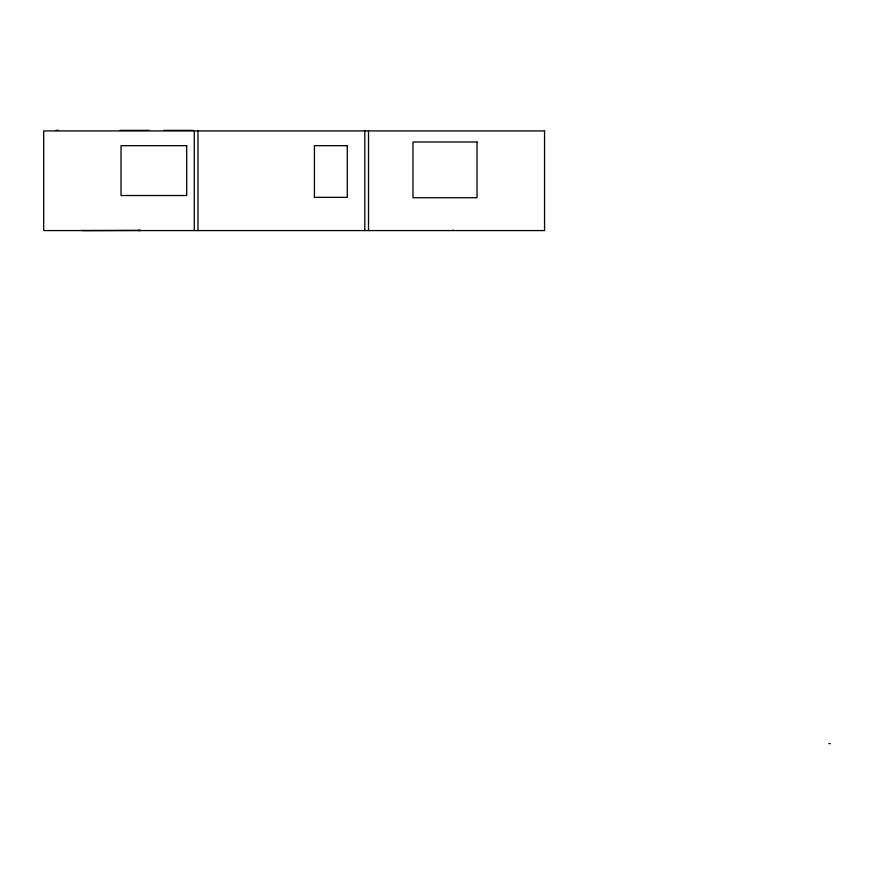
<?xml version="1.0" encoding="UTF-8"?>
<svg xmlns="http://www.w3.org/2000/svg" width="874" height="874" viewBox="0 0 874 874"><rect width="100%" height="100%" fill="white"/><g stroke="black" fill="none" stroke-linecap="round" stroke-linejoin="round"><path stroke-width="1.31" d="M83.576 230.441L81.883 230.452M138.726 230.441L140.343 230.452M453.497 230.201L452.874 230.212M138.562 230.572L140.244 230.375L83.74 230.572M56.089 130.368L58.482 130.368M120.088 130.368L149.334 130.368M163.799 130.368L193.045 130.368M828.825 743.632L830.3 743.632M368.5 130.925L368.5 230.572M364.808 130.925L364.808 230.572M197.983 130.925L197.983 230.572M194.29 130.925L194.29 230.572M544.557 130.925L43.7 130.925L43.7 230.572L544.557 230.572L544.557 130.925M477.018 141.992L412.976 141.992L412.976 197.732L477.018 197.732L477.018 141.992M186.719 145.685L121.027 145.685L121.027 195.514L186.719 195.514L186.719 145.685M347.273 145.685L314.432 145.685L314.432 197.36L347.273 197.36L347.273 145.685"/></g></svg>
